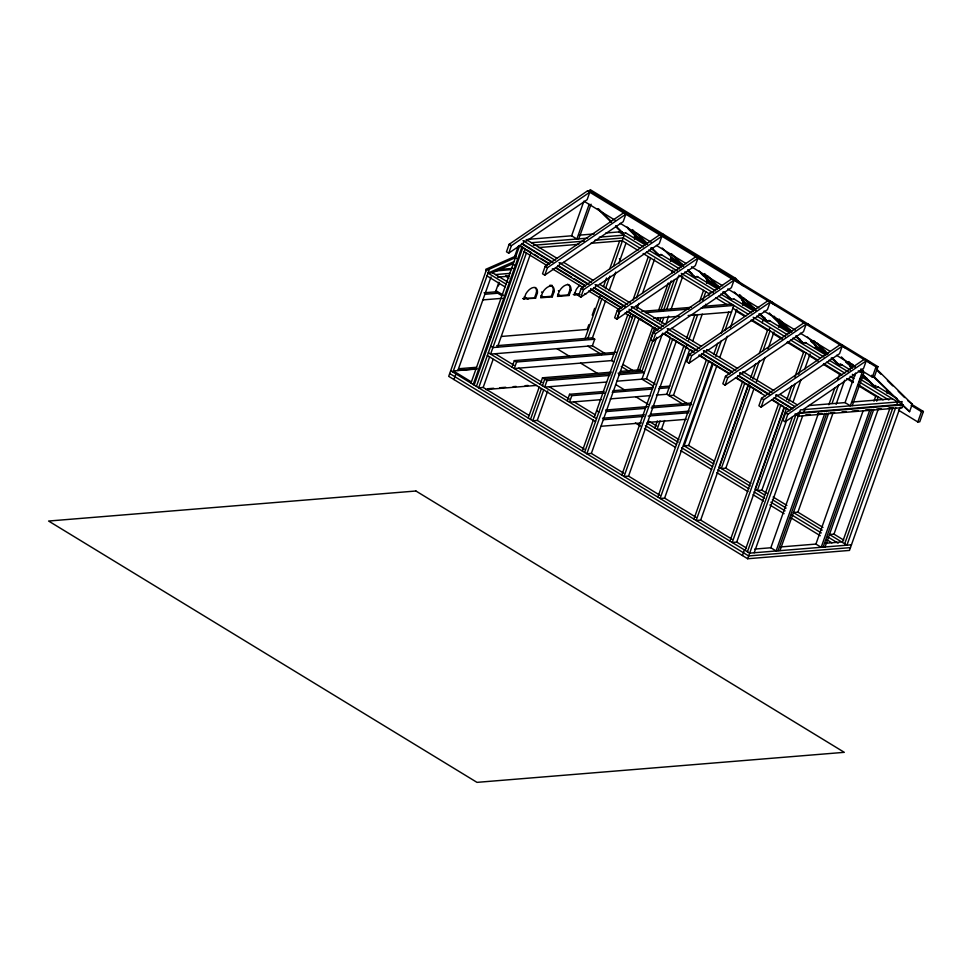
<?xml version="1.0" encoding="UTF-8"?>
<svg xmlns="http://www.w3.org/2000/svg" width="972" height="972" viewBox="0 0 972 972"><rect width="100%" height="100%" fill="white"/><g stroke="black" fill="none" stroke-linecap="round" stroke-linejoin="round"><path stroke-width="1.46" d="M515.974 256L485.781 269.329L486.158 270.568L448.7 376.346L747.687 558.742L849.467 550.419L900.181 407.195L901.931 407.693L902.927 404.887L901.992 404.316L798.595 412.772L797.611 415.579L798.413 415.506L747.687 558.742M452.94 372.106L489.402 269.135M453.96 379.554L455.941 373.941M457.861 370.563L491.018 276.959M862.589 371.17L872.358 377.136L874.29 376.978L877.935 366.675L589.457 190.694L587.525 190.852L509.121 244.337L506.485 251.797L508.708 253.157L523.228 243.292L523.944 241.25L526.52 241.032L587.137 199.697L589.773 192.225L511.381 245.709L508.733 253.17M484.056 292.791L495.513 291.855L498.915 282.245M498.393 285.926L499.353 283.216M518.307 246.22L514.625 256.608L515.889 256.499M470.97 383.102L519.704 245.491L525.147 248.808L476.414 386.431M473.218 384.475L521.952 246.864M474.166 385.058L522.9 247.435M489.609 356.906L478.674 387.804L483.181 387.439L528.95 415.36M526.411 252.999L490.605 354.1L592.385 345.777L604.973 353.468M483.181 387.439L493.12 359.348M497.433 347.174L530.42 254.044M523.957 299.169L525.816 293.921A9.951 5.346 -58.6 0 1 533.725 287.457A9.951 5.346 -58.6 0 1 537.407 292.973L535.548 298.222L523.009 298.598L535.548 298.222M623.587 212.856L545.183 266.328L542.534 273.788L544.77 275.161L559.277 265.283L560.006 263.242L562.581 263.035L623.198 221.689L625.834 214.229L547.43 267.701M534.612 297.651L536.471 292.402A9.951 5.346 -58.6 0 0 534.989 287.433M512.013 367.161L514.334 360.612L616.114 352.289M544.794 275.161L547.418 267.689L545.183 266.328M613.854 354.027L516.594 361.985L514.273 368.534L611.534 360.588L613.794 361.961M542.558 292.548L540.699 297.797L552.29 296.849L554.149 291.6A9.951 5.346 -58.6 0 0 550.48 286.096A9.951 5.346 -58.6 0 0 542.558 292.548L541.623 291.977M527.662 239.379L571.609 235.795L583.88 201.155L615.045 220.17M541.21 297.104L551.355 296.278L553.214 291.029A9.951 5.346 -58.6 0 0 550.723 285.598L549.557 285.513L552.072 285.306M589.141 204.363L576.87 239.003L571.609 235.795M559.325 291.187L557.466 296.424L569.057 295.476L570.916 290.239A9.951 5.346 -58.6 0 0 567.235 284.723A9.951 5.346 -58.6 0 0 559.325 291.187L558.378 290.616M578.802 238.845L591.073 204.205M557.977 295.731L568.122 294.905L569.981 289.656A9.939 5.346 -58.6 0 0 567.49 284.237M528.246 418.045L539.193 387.16M540.189 384.353L542.51 377.792L611.339 372.167M530.505 419.43L541.44 388.533M542.437 385.726L544.757 379.165L610.598 373.783M543.7 389.906L532.753 420.803L537.273 420.426L584.306 449.125M609.857 375.411L547.017 380.55L544.697 387.099L606.516 382.045M659.648 234.847L581.244 288.332L578.595 295.792L580.831 297.153M537.273 420.426L547.71 390.938M588.85 324.697L587.392 328.779L588.339 329.35L501.564 336.446M592.227 315.147L594.633 308.331M584.852 339.192L599.955 296.545M603.49 286.558L606.516 278.004M609.553 269.438L619.65 240.91M590.806 243.316L622.226 240.74L624.218 235.127L599.311 237.168M587.938 338.22L601.923 298.708M605.422 288.83L609.918 276.133M613.417 266.255L622.42 240.862M567.235 400.841L569.556 394.292L603.977 391.473M604.73 392.98L571.803 395.665L569.483 402.226L601.146 399.638M496.68 345.68L592.446 337.855L605.617 300.676M609.152 290.664L615.738 272.087M618.775 263.509L625.98 243.17M592.385 345.777L594.706 339.228L592.446 337.855M634.461 239.27L635.785 235.54L627.183 227.059M617.305 310.323L614.656 317.783L616.892 319.156L631.399 309.278L632.128 307.237L634.704 307.031L695.32 265.684L697.957 258.224L619.553 311.696L616.892 319.156L619.553 311.696L617.305 310.323L695.709 256.851M611.534 360.588L627.851 314.527M632.845 300.409L648.336 256.669M582.337 451.044L593.285 420.147M594.269 417.34L630.427 314.989M636.478 297.906L650.584 258.042M584.597 452.417L633.331 314.807L651.106 325.656M636.903 309.06L638.908 303.373M642.431 293.435L654.618 259.014M635.579 316.179L586.845 453.79L591.353 453.426L623.696 473.157M591.353 453.426L638.762 319.557L641.751 319.314M670.522 261.261L671.846 257.531L662.175 247.994M637.024 371.28L652.649 327.151M658.7 310.068L668.274 283.022M671.798 273.059L672.806 270.216M620.318 371.438L639.77 369.846L654.764 327.515M657.266 320.456L658.263 317.637M660.753 310.578L671.251 280.944M731.758 278.843L653.354 332.327L650.718 339.787L652.953 341.148L667.46 331.282L668.177 329.241L670.753 329.022L731.369 287.688L734.018 280.215L655.614 333.7L652.965 341.16M653.014 340.176L642.03 371.219L618.083 373.175M659.514 321.829L661.009 317.601M663.512 310.542L674.507 279.499M656.768 337.32L641.957 379.141L653.233 386.018M661.774 323.202L663.767 317.565M666.768 309.096L678.262 276.643M616.928 381.194L646.465 378.776L662.6 333.226M665.626 324.684L668.651 316.143M671.166 309.023L682.757 276.291M621.776 475.101L670.51 337.491L664.046 333.542M687.787 348.025L672.77 338.863L624.036 476.474L628.544 476.11L676.269 341.33M654.812 427.972L657.303 420.949M656.44 395.106L666.756 394.268L684.057 345.388M686.56 338.329L695.053 314.345M699.548 301.636L703.546 290.349M706.583 283.265L707.908 279.535L699.305 271.054M660.049 420.925L657.072 429.345L661.58 428.98L678.93 439.563M686.645 345.825L669.003 395.64L673.511 395.276L687.289 403.672M688.662 340.127L697.738 314.503M702.78 300.275L705.806 291.734M661.58 428.98L664.569 420.548M673.511 395.276L689.646 349.726M692.672 341.184L702.246 314.138M704.761 307.018L705.769 304.175M708.795 295.634L709.803 292.779M767.819 300.846L689.415 354.318L686.779 361.778L689.014 363.151L703.521 353.273L704.238 351.232L706.814 351.026L767.43 309.679L770.079 302.219L691.675 355.691L689.027 363.151M657.837 497.105L706.571 359.482M713.691 354.573L717.713 343.225M721.236 333.287L728.769 312.012M730.106 373.843L708.831 360.867L660.097 498.478L664.605 498.114L712.33 363.334M713.873 463.996L684.118 445.844L713.278 363.492M715.817 356.335L721.382 340.589M724.93 330.577L733.836 305.439L700.921 308.112M684.118 445.844L688.626 445.468L716.753 366.031M719.766 357.514L727.311 336.227M730.324 327.722L736.849 309.278M742.644 305.257L743.969 301.527L734.285 291.989M803.88 322.838L725.477 376.322L722.84 383.782L725.076 385.143L739.583 375.277L740.299 373.236L742.875 373.017L803.492 331.683L806.14 324.211L727.736 377.695L725.088 385.155M762.206 322.716L763.19 319.934L766.191 319.691M693.899 519.097L742.632 381.486M747.687 386.285L719.049 467.155L750.092 486.097M750.7 377.768L755.718 363.589M759.241 353.65L767.783 329.532M736.375 377.671L744.88 382.859L696.146 520.47L700.666 520.105L748.89 383.904M768.901 330.225L769.897 327.442M750.445 386.236L721.297 468.528L725.805 468.164L750.846 483.436M752.948 379.153L759.484 360.709M762.996 350.771L770.031 330.905M725.805 468.164L753.944 388.715M756.459 381.619L765 357.502M768.014 348.984L774.04 331.962M778.693 327.272L780.018 323.542L769.265 312.948M839.942 344.841L761.538 398.313L758.901 405.774L761.125 407.147L775.644 397.269L776.361 395.227L778.937 395.021L839.553 353.674L842.189 346.214L763.785 399.686L761.149 407.147M729.96 541.1L778.693 403.477L772.424 399.662M783.748 408.289L755.11 489.147L764.867 495.113M786.761 399.771L791.779 385.58M794.792 377.075L803.844 351.536M783.383 406.345L780.941 404.862L732.208 542.473L736.715 542.109L784.453 407.329M786.494 408.24L757.358 490.52L761.866 490.155L766.872 493.205M789.009 401.144L795.035 384.122M798.559 374.184L806.092 352.909M863.974 359.506L785.57 412.978L782.934 420.439L785.169 421.799L799.677 411.934M785.194 421.812L787.806 414.339L866.234 360.879L863.586 368.339L802.969 409.686M761.866 490.155L786.482 420.633M793.018 402.189L801.062 379.493M804.573 369.567L810.101 353.954M815.204 348.012L816.079 345.522L807.489 337.041M742.426 555.534L744.418 549.921M745.172 550.383L792.399 417.012M747.419 551.756L796.153 414.133M799.409 412.699L800.393 409.892L902.162 401.618L901.178 404.376M795.011 413.999L798.547 416.15L799.543 413.343L902.927 404.887M754.187 552.764L802.751 415.615M803.917 412.335L804.913 409.528M754.77 549.071L770.832 547.758L818.558 412.978M824.815 413.355L776.093 550.966L770.832 547.758M828.849 404.741L834.875 387.719M837.888 379.202L839.893 373.527M778.025 550.808L826.759 413.197M779.957 550.65L828.691 413.039M832.105 403.283L838.629 384.839M822.215 530.092L793.419 512.523L797.927 512.159L833.101 412.845M836.114 404.328L844.656 380.21M808.437 405.603L845.057 402.602L855.53 373.041M858.252 370.903L860.354 372.179L860.985 370.393L862.917 370.235L850.318 405.81L845.057 402.602M852.25 405.652L864.023 372.398M872.358 377.136L876.003 366.833L877.935 366.675M780.589 546.957L815.921 544.077L863.148 410.719M873.95 401.205L875.954 395.531M823.114 547.127L871.848 409.504M825.046 546.969L873.779 409.346M876.708 401.157L878.214 396.904M825.629 543.275L841.691 541.963L829.481 534.515L833.988 534.15L878.202 409.309M886.877 393.247L887.764 390.756M892.393 398.775L852.857 401.971M890.17 407.645L842.432 542.425L846.94 545.171L895.674 407.56M844.692 543.798L892.916 407.608M896.682 404.741L897.666 401.946L860.086 379.068M900.206 403.283L909.585 411.691L912.222 404.231L876.756 369.238M917.823 421.97L921.468 411.666L923.4 411.508L919.755 421.812L917.823 421.97L898.42 410.123M589.457 190.694L590.211 189.637L735.573 278.308L743.021 285.659M662.71 235.382L663.451 234.325M735.573 278.308L734.82 279.377L738.015 282.524M583.492 289.705L661.896 236.22L659.259 243.693L598.643 285.027L596.067 285.246L595.338 287.287L580.855 297.165L583.479 289.692L581.244 288.332M486.158 270.568L515.391 257.665L517.651 259.038M506.023 284.103L488.005 273.096L513.981 261.638M488.005 273.096L492.512 272.731L513.022 263.679M579.409 235.151L594.05 233.96M605.775 233.001L621.958 231.676M615.568 226.512L620.889 231.761L623.149 233.134L625.725 232.928M531.453 242.708L587.598 238.128M533.458 245.272L584.318 241.117M594.791 240.266L623.222 237.933L639.989 248.164M538.452 247.593L578.838 244.288M651.629 248.504L656.951 253.765L659.21 255.138L661.786 254.919M499.644 269.463L513.107 268.357M494.748 270.994L511.199 269.645M495.513 274.566L510.47 273.339M497.506 277.129L509.474 276.145M484.882 294.285L497.773 293.228M687.69 270.508L693.012 275.756L695.259 277.129L697.835 276.923M482.89 299.898L502.342 298.307M573.298 294.48L579.093 294.006M580.029 294.577L574.233 295.051L576.092 289.814A9.951 5.346 -58.6 0 1 579.871 285.294M723.751 292.499L729.073 297.76L731.321 299.133L733.896 298.914M641.824 311.38L691.189 307.346M703.157 306.362L731.588 304.042M645.566 312.632L688.954 309.084M653.719 318.33L679.161 316.252M688.14 315.523L731.515 311.976M759.8 314.527L765.122 319.776L767.382 321.149L769.946 320.942M594.706 339.228L492.925 347.551L490.666 346.178M458.675 368.74L476.632 367.27M457.933 370.356L477.386 368.765M475.818 369.105L453.353 370.94L471.384 381.935M795.861 336.494L801.195 341.743L803.443 343.128L806.019 342.909M618.836 374.67L644.278 372.592L639.77 369.846M487.713 388.751L493.691 388.265M499.681 387.767L505.659 387.281M513.143 386.674L516.132 386.431M525.111 385.69L528.112 385.447M485.66 389.565L536.52 385.41M831.923 358.498L837.244 363.747L839.504 365.12L842.08 364.913M612.955 390.744L653.366 387.439M659.356 386.953L669.829 386.091M612.202 392.36L652.613 389.055M658.591 388.569L669.076 387.719M860.354 372.179L862.286 372.021M610.185 398.897L650.56 395.592M862.662 375.241L873.306 385.738L875.881 385.532M873.306 385.738L875.565 387.123L878.141 386.905M605.592 410.05L647.498 406.624M651.981 406.26L690.885 403.076M606.346 411.557L645.25 408.374M651.228 407.888L691.627 404.583M602.531 418.227L644.424 414.801M650.414 414.315L689.306 411.132M603.296 419.722L643.683 416.417M648.178 416.052L688.565 412.748M600.975 426.283L641.362 422.978M647.352 422.48L686.244 419.309M805.837 414.898L810.223 414.546M817.525 413.951L821.899 413.586M830.161 412.918L834.571 412.553M841.934 411.958L846.357 411.593M852.237 411.107L858.13 410.634M865.493 410.026L869.916 409.662L821.182 547.285L815.921 544.077M876.695 409.115L881.082 408.75M888.372 408.155L892.758 407.803M798.547 416.15L901.931 407.693M851.46 544.806L749.679 553.129L450.68 370.733M850.464 547.613L748.683 555.935L449.696 373.54M587.525 190.852L876.003 366.833M860.815 368.959L862.917 370.235M620.233 223.329L651.325 242.295M656.513 245.466L686.305 263.643M691.493 266.802L722.585 285.768M727.773 288.927L758.865 307.905M764.041 311.064L795.145 330.03M800.321 333.189L830.124 351.366M836.6 355.327L854.74 366.383M633.55 234.167L635.785 235.54M705.672 278.162L707.908 279.535M741.733 300.166L743.969 301.527M813.843 344.161L816.079 345.522M912.222 404.231L907.824 400.731M634.923 235.528L645.274 241.846M671.142 257.629L682.794 264.724M706.073 278.928L719.013 286.825M743.592 301.818L755.232 308.926M778.511 323.129L790.163 330.225M814.743 345.218L825.082 351.536M849.662 366.529L852.25 368.109M911.76 404.401L923.4 411.508M642.747 240.825L636.332 236.913L628.155 228.857M671.008 258.066L680.011 263.558M706.984 280.009L716 285.501M743.033 302L749.473 305.937M634.291 236.475L647.218 244.373M670.51 258.576L683.438 266.462M706.729 280.665L718.369 287.773M742.948 302.766L755.888 310.651M779.167 324.867L790.807 331.962M815.387 346.955L827.038 354.063M861.957 375.362L867.133 378.521M886.537 390.355L890.425 392.724M911.116 405.348L921.468 411.666M626.041 233.122L645.359 244.908M650.511 248.054L653.087 249.622M660.814 254.336L681.421 266.911M687.86 270.848L691.724 273.205M696.875 276.34L717.47 288.915M722.621 292.062L725.197 293.629M734.212 299.133L753.531 310.919M758.682 314.065L765.122 317.99M768.986 320.347L789.677 332.971M796.141 336.92L800.017 339.289M805.193 342.448L825.884 355.072M831.048 358.218L834.924 360.588M840.1 363.747L850.439 370.053M862.079 377.16L869.843 381.887M877.595 386.625L896.986 398.459M618.957 231.919L643.513 246.9M648.664 250.047L679.549 268.892M684.689 272.038L715.574 290.883M720.726 294.018L751.611 312.863M756.751 316.009L787.733 334.915M792.909 338.062L823.916 356.991M829.08 360.138L848.459 371.972M852.335 374.329L854.923 375.909M646.441 252.1L677.399 270.994M681.275 273.363L713.521 293.022M718.685 296.193L748.027 314.065M753.166 317.237L785.412 336.883M790.588 340.042L820.319 358.17M826.771 362.119L844.875 373.151M850.038 376.322L853.926 378.679M859.09 381.838L888.833 399.966M622.226 240.74L637.96 250.351M643.148 253.51L674.252 272.476M678.76 275.234L709.524 293.994M715.72 297.772L726.874 304.588M732.852 308.221L745.779 316.119M752.255 320.067L782.557 338.548M787.563 341.609L817.367 359.786M823.624 363.601L842.153 374.9M848.41 378.728L853.416 381.777M858.434 384.839L883.098 399.881M735.427 310.7L744.479 316.216M750.943 320.165L767.759 330.419M772.934 333.578L781.986 339.107M787.162 342.266L803.978 352.52M809.154 355.679L818.217 361.195M823.393 364.354L840.209 374.621M846.673 378.558L853.137 382.506M858.312 385.665L876.428 396.71M619.358 258.637L620.294 259.208M526.204 239.501L557.199 258.418M563.626 262.343L593.224 280.398M599.663 284.322L630.549 303.155M635.688 306.302L665.285 324.356M671.725 328.281L701.444 346.409M706.62 349.568L737.627 368.485M742.79 371.632L773.809 390.55M780.273 394.498L797.064 404.741M522.972 240.655L555.17 260.302M559.034 262.659L591.231 282.293M595.095 284.65L627.292 304.297M631.156 306.654L663.354 326.288M667.217 328.658L699.548 348.377M703.424 350.734L735.755 370.454M739.631 372.823L771.95 392.542M775.826 394.911L795.23 406.746M521.988 243.462L552.886 262.319M558.037 265.465L588.947 284.322M594.099 287.457L625.008 306.314M630.16 309.461L661.069 328.317M666.221 331.452L697.191 350.357M702.367 353.504L732.098 371.644M738.562 375.581L769.581 394.511M774.757 397.67L792.848 408.702M521.539 243.753L551.318 261.918M557.794 265.866L587.574 284.031M594.038 287.979L625.118 306.933M628.993 309.303L660.073 328.257M666.549 332.205L696.317 350.382M701.505 353.541L732.572 372.495M737.748 375.654L768.828 394.608M774.004 397.767L792.131 408.823M798.595 412.772L799.543 413.343M526.435 249.597L531.587 252.744M534.163 254.312L538.026 256.669M540.602 258.236L549.617 263.74M556.057 267.665L571.512 277.093M574.088 278.66L584.391 284.954M590.83 288.878L621.74 307.735M628.179 311.66L632.043 314.017M653.694 327.224L657.57 329.593M690.29 349.555L692.793 351.086M699.062 354.902L705.32 358.729M746.132 383.624L761.161 392.785M785.826 407.839L788.268 409.321M519.255 245.77L549.034 263.934M555.498 267.883L585.278 286.047M590.454 289.206L621.533 308.16M626.709 311.319L657.777 330.286M662.965 333.445L694.032 352.399M699.208 355.558L728.988 373.722M735.464 377.671L765.243 395.835M771.707 399.784L789.835 410.84M524.151 251.627L547.139 265.648M552.327 268.807L583.431 287.785M588.607 290.944L619.711 309.91M624.899 313.081L632.335 317.613M509.121 244.337L511.357 245.697M653.354 332.327L655.59 333.688M689.415 354.318L691.651 355.679M725.477 376.322L727.712 377.683M761.538 398.313L763.773 399.674M785.57 412.978L787.806 414.339M584.889 293.532L585.824 294.103M569.981 289.656L570.916 290.239M574.525 292.803L578.34 295.124M568.122 294.905L569.057 295.476M513.07 264.214L515.33 265.587M553.214 291.029L554.149 291.6M557.77 294.176L560.322 295.731M551.355 296.278L552.29 296.849M536.471 292.402L537.407 292.973M541.003 295.549L543.555 297.092M505.902 275.416L508.405 276.947M506.412 276.57L508.988 278.15M492.512 272.731L508.028 282.208M524.212 296.922L528.027 299.242M487.008 275.914L505.039 286.91M623.161 364.549L632.869 370.478M646.465 378.776L655.237 384.122M587.866 346.154L601.729 354.598M621.266 366.517L628.738 371.073M666.756 394.268L682.781 404.048M495.939 290.677L503.447 295.257M495.513 291.855L501.637 295.585M556.956 348.681L569.543 356.36M580.612 363.115L597.464 373.394M616.054 384.73L624.814 390.076M635.834 396.795L648.227 404.352M648.956 421.277L656.732 426.015M688.626 445.468L714.505 461.263M773.141 497.032L786.907 505.428M797.927 512.159L822.968 527.432M833.988 534.15L843.757 540.104M647.036 423.221L678.14 442.199M772.388 499.693L786.154 508.089M645.432 425.663L676.463 444.593M681.639 447.752L712.67 466.682M717.846 469.841L748.877 488.77M754.053 491.917L764.405 498.235M770.869 502.184L785.084 510.859M791.548 514.796L821.291 532.948M827.755 536.884L838.107 543.202M635.384 422.954L640.56 426.101M644.436 428.47L675.479 447.399M680.643 450.558L711.686 469.488M716.85 472.647L747.893 491.577M753.057 494.736L763.409 501.042M769.873 504.99L784.1 513.666M790.564 517.602L820.295 535.754M826.771 539.691L831.935 542.85M490.131 336.737L491.067 337.308M514.334 360.612L516.594 361.985M542.51 377.792L547.017 380.55M569.556 394.292L571.803 395.665M596.589 410.792L598.849 412.164M495.113 353.735L514.006 365.253M518.781 368.169L542.097 382.397M549.204 386.735L569.24 398.945M573.99 401.849L595.071 414.704M488.345 352.727L596.529 418.713M487.361 355.533L595.532 421.532M628.544 476.11L659.842 495.21M664.605 498.114L695.903 517.201M700.666 520.105L731.965 539.205M736.715 542.109L746.484 548.062M868.154 360.758L870.304 362.884M865.894 359.385L869.126 362.568M877.728 371.049L880.948 374.232M887.4 380.587L892.77 385.884M898.152 391.194L904.604 397.548M841.874 344.683L845.105 347.855M874.022 376.626L899.586 401.825L871.775 375.253M901.445 403.659L909.585 411.691M852.14 364.014L855.324 367.173M862.784 374.524L875.565 387.123M848.811 361.596L854.145 366.845M808.072 324.053L810.223 326.179M841.4 356.918L852.14 367.513L845.591 361.9M817.136 343.067L827.792 353.565M832.044 357.769L839.504 365.12M813.819 340.65L827.67 354.294M772.011 302.061L775.231 305.244M769.751 300.688L772.983 303.859M810.612 340.965L812.75 343.092M778.949 318.974L791.73 331.573M795.983 335.777L803.443 343.128M778.827 319.703L791.609 332.303M773.906 316.119L782.424 324.514L781.67 325.571L773.153 317.176M735.938 280.082L738.088 282.208M743.944 298.052L755.657 309.594M759.922 313.798L767.382 321.149M739.571 294.577L755.536 310.323M707.895 276.024L719.608 287.578M723.873 291.782L731.321 299.133M704.578 273.606L719.487 288.307M701.031 273.181L709.56 281.576M701.347 273.91L703.497 276.036M671.834 254.032L683.547 265.575M687.812 269.779L695.259 277.129M670.644 253.704L683.425 266.304M636.842 233.086L647.486 243.583M651.75 247.787L659.21 255.138M632.456 229.611L647.364 244.312M598.655 208.98L611.437 221.592M615.689 225.783L623.149 233.134M597.464 208.664L611.303 222.309M415.919 491.006L48.6 521.041L476.985 782.363L844.303 752.328L415.919 491.006"/></g></svg>
